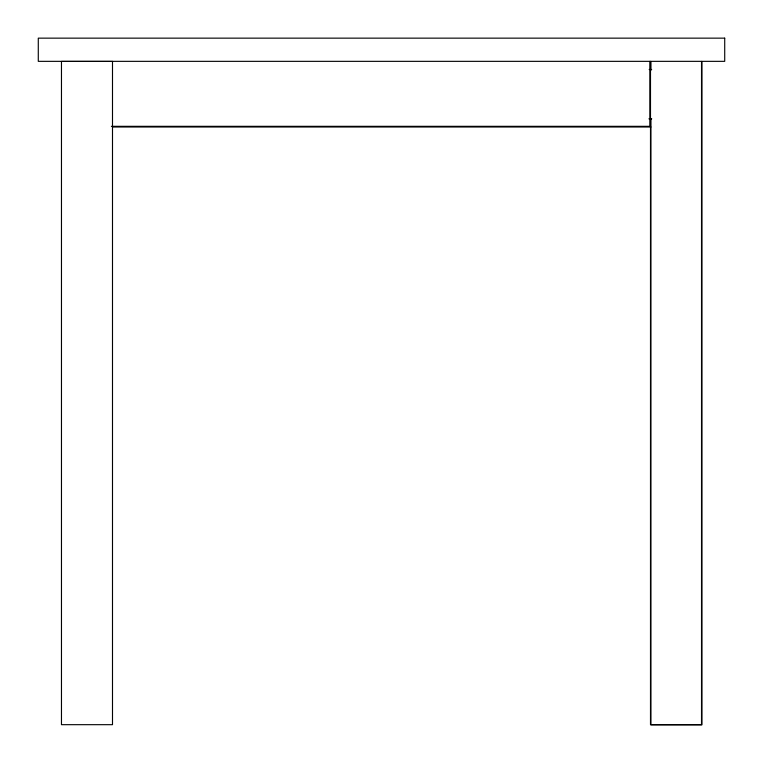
<?xml version="1.0" encoding="UTF-8"?>
<svg xmlns="http://www.w3.org/2000/svg" width="763" height="763" viewBox="0 0 763 763"><rect width="100%" height="100%" fill="white"/><g stroke="black" fill="none" stroke-linecap="round" stroke-linejoin="round"><path stroke-width="1.14" d="M649.17 69.5L651.65 69.5M649.17 118.666L651.65 118.666M649.122 119.018L651.602 119.018M111.417 126.324L649.885 126.324L649.885 61.393M112.428 127.001L650.896 127.001M701.912 61.603L701.912 724.85L650.896 724.85L650.896 118.732M701.521 61.393L701.521 724.64L650.496 724.64L650.496 61.393M650.896 61.603L650.896 70.33M724.716 38.15L38.284 38.15L38.284 61.345L724.716 61.345L724.716 38.15M112.495 61.431L61.469 61.431L61.469 724.678L112.495 724.678L112.495 61.431"/></g></svg>
